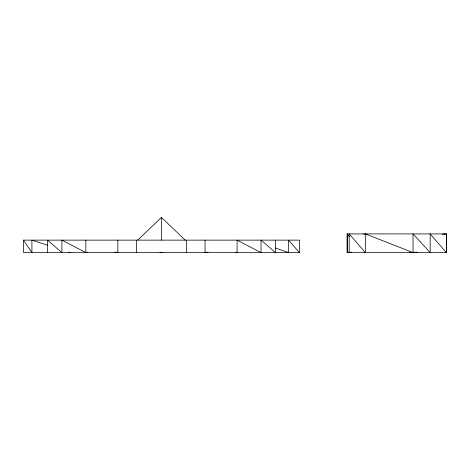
<?xml version="1.0" encoding="UTF-8"?>
<svg xmlns="http://www.w3.org/2000/svg" width="470" height="470" viewBox="0 0 470 470"><rect width="100%" height="100%" fill="white"/><g stroke="black" fill="none" stroke-linecap="round" stroke-linejoin="round"><path stroke-width="0.7" d="M137.757 240.135L161.463 217.404L185.174 240.135M47.435 252.596L47.435 240.135L61.899 252.596L61.899 240.135L85.846 252.596L87.203 252.043M207.969 252.043L206.618 252.596L205.208 252.208M117.723 252.208L116.313 252.596L114.956 252.043M162.879 252.208L161.463 252.596L160.053 252.208M347.13 252.596L446.5 252.596L446.5 233.907L347.13 233.907L347.13 252.596L349.433 252.179M442.147 234.324L444.45 233.907M351.49 252.179L349.187 252.596L349.187 233.907L365.378 252.596L365.378 233.907L413.054 252.596L413.054 233.907L430.162 252.596L430.162 233.907L446.359 252.596L446.359 233.907M444.197 234.324L446.5 233.907M23.5 240.135L299.431 240.135L299.431 252.596L23.5 252.596L23.5 240.135L31.919 252.596L31.919 240.135L47.899 245.346M68.743 252.143L70.13 252.596M275.455 248.042L288.498 252.596L288.498 240.135L299.431 252.596M365.525 233.907L366.888 234.401M415.985 252.102L417.348 252.596M363.469 233.907L364.832 234.401M413.929 252.102L415.298 252.596M409.634 252.061L410.997 252.596M235.858 252.096L237.086 252.596L237.086 240.135L261.026 252.596L261.026 240.135L275.496 252.596L275.496 240.135M347.13 233.907L349.515 236.657M347.277 233.907L347.277 252.596M205.067 240.135L205.067 252.596M186.379 240.135L186.379 252.596M161.463 217.404L161.463 240.135M136.547 240.135L136.547 252.596M117.864 240.135L117.864 252.596M85.846 240.135L85.846 252.596"/></g></svg>
